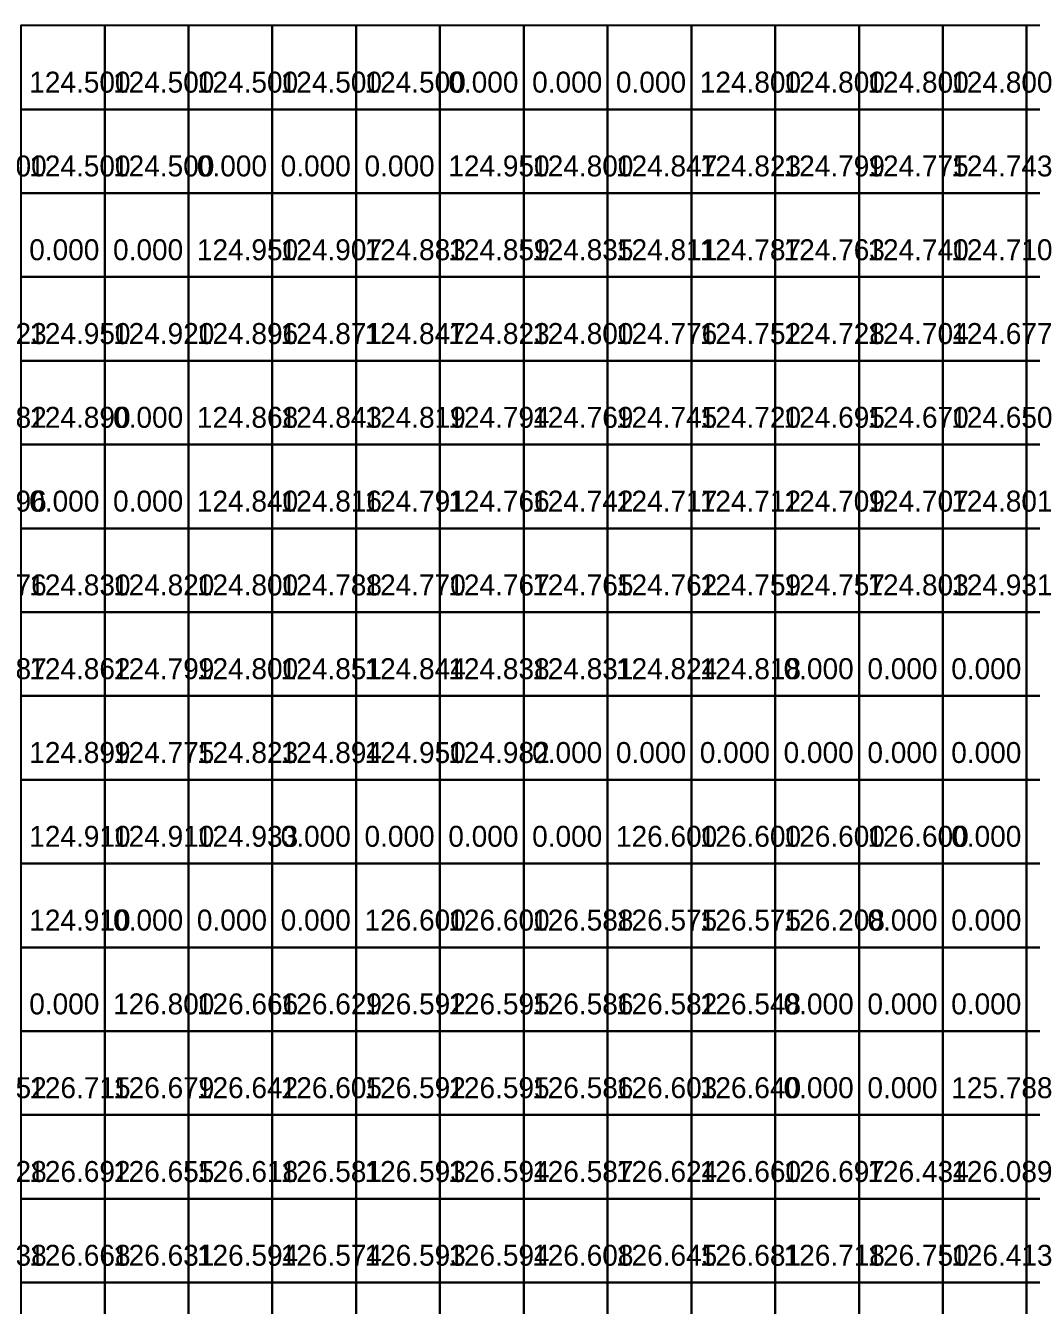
# Model space of a CAD drawing. Header units: metres. Extents: x 287857 to 287978, y 62957 to 63018.
# Drawn here: x 287898.98 to 287910.98, y 63002.56 to 63017.83 of the extents above; entities that cross this region are included whole.
import ezdxf

# ---------------------------------------------------------------- set-up
doc = ezdxf.new("R2010")
doc.units = ezdxf.units.M
for name, color, linetype, true_color in [('ARCH-BARRIER', 7, 'Continuous', 0xf87171), ('ARCH-INTERP', 7, 'Continuous', 0x64748b), ('ARCH-LEVEL-TXT', 7, 'Continuous', 0xa78bfa), ('ARCH-REAL', 7, 'Continuous', 0xa78bfa)]:
    doc.layers.add(name, color=color, linetype=linetype, true_color=true_color)

msp = doc.modelspace()

# ---------------------------------------------------------------- linework, layer by layer
at = {"layer": 'ARCH-BARRIER'}
for points in [[(287903.925, 63016.831, 0), (287904.925, 63016.831, 0), (287904.925, 63017.831, 0), (287903.925, 63017.831, 0), (287903.925, 63016.831, 0)], [(287904.925, 63016.831, 0), (287905.925, 63016.831, 0), (287905.925, 63017.831, 0), (287904.925, 63017.831, 0), (287904.925, 63016.831, 0)], [(287905.925, 63016.831, 0), (287906.925, 63016.831, 0), (287906.925, 63017.831, 0), (287905.925, 63017.831, 0), (287905.925, 63016.831, 0)], [(287910.925, 63016.831, 0), (287911.925, 63016.831, 0), (287911.925, 63017.831, 0), (287910.925, 63017.831, 0), (287910.925, 63016.831, 0)], [(287900.925, 63015.831, 0), (287901.925, 63015.831, 0), (287901.925, 63016.831, 0), (287900.925, 63016.831, 0), (287900.925, 63015.831, 0)], [(287901.925, 63015.831, 0), (287902.925, 63015.831, 0), (287902.925, 63016.831, 0), (287901.925, 63016.831, 0), (287901.925, 63015.831, 0)], [(287902.925, 63015.831, 0), (287903.925, 63015.831, 0), (287903.925, 63016.831, 0), (287902.925, 63016.831, 0), (287902.925, 63015.831, 0)], [(287898.925, 63014.831, 0), (287899.925, 63014.831, 0), (287899.925, 63015.831, 0), (287898.925, 63015.831, 0), (287898.925, 63014.831, 0)], [(287899.925, 63014.831, 0), (287900.925, 63014.831, 0), (287900.925, 63015.831, 0), (287899.925, 63015.831, 0), (287899.925, 63014.831, 0)], [(287899.925, 63012.831, 0), (287900.925, 63012.831, 0), (287900.925, 63013.831, 0), (287899.925, 63013.831, 0), (287899.925, 63012.831, 0)], [(287898.925, 63011.831, 0), (287899.925, 63011.831, 0), (287899.925, 63012.831, 0), (287898.925, 63012.831, 0), (287898.925, 63011.831, 0)], [(287899.925, 63011.831, 0), (287900.925, 63011.831, 0), (287900.925, 63012.831, 0), (287899.925, 63012.831, 0), (287899.925, 63011.831, 0)], [(287907.925, 63009.831, 0), (287908.925, 63009.831, 0), (287908.925, 63010.831, 0), (287907.925, 63010.831, 0), (287907.925, 63009.831, 0)], [(287908.925, 63009.831, 0), (287909.925, 63009.831, 0), (287909.925, 63010.831, 0), (287908.925, 63010.831, 0), (287908.925, 63009.831, 0)], [(287909.925, 63009.831, 0), (287910.925, 63009.831, 0), (287910.925, 63010.831, 0), (287909.925, 63010.831, 0), (287909.925, 63009.831, 0)], [(287910.925, 63009.831, 0), (287911.925, 63009.831, 0), (287911.925, 63010.831, 0), (287910.925, 63010.831, 0), (287910.925, 63009.831, 0)], [(287904.925, 63008.831, 0), (287905.925, 63008.831, 0), (287905.925, 63009.831, 0), (287904.925, 63009.831, 0), (287904.925, 63008.831, 0)], [(287905.925, 63008.831, 0), (287906.925, 63008.831, 0), (287906.925, 63009.831, 0), (287905.925, 63009.831, 0), (287905.925, 63008.831, 0)], [(287906.925, 63008.831, 0), (287907.925, 63008.831, 0), (287907.925, 63009.831, 0), (287906.925, 63009.831, 0), (287906.925, 63008.831, 0)], [(287907.925, 63008.831, 0), (287908.925, 63008.831, 0), (287908.925, 63009.831, 0), (287907.925, 63009.831, 0), (287907.925, 63008.831, 0)], [(287908.925, 63008.831, 0), (287909.925, 63008.831, 0), (287909.925, 63009.831, 0), (287908.925, 63009.831, 0), (287908.925, 63008.831, 0)], [(287909.925, 63008.831, 0), (287910.925, 63008.831, 0), (287910.925, 63009.831, 0), (287909.925, 63009.831, 0), (287909.925, 63008.831, 0)], [(287901.925, 63007.831, 0), (287902.925, 63007.831, 0), (287902.925, 63008.831, 0), (287901.925, 63008.831, 0), (287901.925, 63007.831, 0)], [(287902.925, 63007.831, 0), (287903.925, 63007.831, 0), (287903.925, 63008.831, 0), (287902.925, 63008.831, 0), (287902.925, 63007.831, 0)], [(287903.925, 63007.831, 0), (287904.925, 63007.831, 0), (287904.925, 63008.831, 0), (287903.925, 63008.831, 0), (287903.925, 63007.831, 0)], [(287904.925, 63007.831, 0), (287905.925, 63007.831, 0), (287905.925, 63008.831, 0), (287904.925, 63008.831, 0), (287904.925, 63007.831, 0)], [(287909.925, 63007.831, 0), (287910.925, 63007.831, 0), (287910.925, 63008.831, 0), (287909.925, 63008.831, 0), (287909.925, 63007.831, 0)], [(287899.925, 63006.831, 0), (287900.925, 63006.831, 0), (287900.925, 63007.831, 0), (287899.925, 63007.831, 0), (287899.925, 63006.831, 0)], [(287900.925, 63006.831, 0), (287901.925, 63006.831, 0), (287901.925, 63007.831, 0), (287900.925, 63007.831, 0), (287900.925, 63006.831, 0)], [(287901.925, 63006.831, 0), (287902.925, 63006.831, 0), (287902.925, 63007.831, 0), (287901.925, 63007.831, 0), (287901.925, 63006.831, 0)], [(287908.925, 63006.831, 0), (287909.925, 63006.831, 0), (287909.925, 63007.831, 0), (287908.925, 63007.831, 0), (287908.925, 63006.831, 0)], [(287909.925, 63006.831, 0), (287910.925, 63006.831, 0), (287910.925, 63007.831, 0), (287909.925, 63007.831, 0), (287909.925, 63006.831, 0)], [(287898.925, 63005.831, 0), (287899.925, 63005.831, 0), (287899.925, 63006.831, 0), (287898.925, 63006.831, 0), (287898.925, 63005.831, 0)], [(287907.925, 63005.831, 0), (287908.925, 63005.831, 0), (287908.925, 63006.831, 0), (287907.925, 63006.831, 0), (287907.925, 63005.831, 0)], [(287908.925, 63005.831, 0), (287909.925, 63005.831, 0), (287909.925, 63006.831, 0), (287908.925, 63006.831, 0), (287908.925, 63005.831, 0)], [(287909.925, 63005.831, 0), (287910.925, 63005.831, 0), (287910.925, 63006.831, 0), (287909.925, 63006.831, 0), (287909.925, 63005.831, 0)], [(287910.925, 63005.831, 0), (287911.925, 63005.831, 0), (287911.925, 63006.831, 0), (287910.925, 63006.831, 0), (287910.925, 63005.831, 0)], [(287907.925, 63004.831, 0), (287908.925, 63004.831, 0), (287908.925, 63005.831, 0), (287907.925, 63005.831, 0), (287907.925, 63004.831, 0)], [(287908.925, 63004.831, 0), (287909.925, 63004.831, 0), (287909.925, 63005.831, 0), (287908.925, 63005.831, 0), (287908.925, 63004.831, 0)], [(287910.925, 63004.831, 0), (287911.925, 63004.831, 0), (287911.925, 63005.831, 0), (287910.925, 63005.831, 0), (287910.925, 63004.831, 0)], [(287910.925, 63003.831, 0), (287911.925, 63003.831, 0), (287911.925, 63004.831, 0), (287910.925, 63004.831, 0), (287910.925, 63003.831, 0)]]:
    msp.add_polyline3d(points, dxfattribs=at)
at = {"layer": 'ARCH-INTERP'}
for points in [[(287899.925, 63016.831, 124.5), (287900.925, 63016.831, 124.5), (287900.925, 63017.831, 124.5), (287899.925, 63017.831, 124.5), (287899.925, 63016.831, 124.5)], [(287900.925, 63016.831, 124.5), (287901.925, 63016.831, 124.5), (287901.925, 63017.831, 124.5), (287900.925, 63017.831, 124.5), (287900.925, 63016.831, 124.5)], [(287901.925, 63016.831, 124.5), (287902.925, 63016.831, 124.5), (287902.925, 63017.831, 124.5), (287901.925, 63017.831, 124.5), (287901.925, 63016.831, 124.5)], [(287902.925, 63016.831, 124.5), (287903.925, 63016.831, 124.5), (287903.925, 63017.831, 124.5), (287902.925, 63017.831, 124.5), (287902.925, 63016.831, 124.5)], [(287906.925, 63016.831, 124.8), (287907.925, 63016.831, 124.8), (287907.925, 63017.831, 124.8), (287906.925, 63017.831, 124.8), (287906.925, 63016.831, 124.8)], [(287907.925, 63016.831, 124.8), (287908.925, 63016.831, 124.8), (287908.925, 63017.831, 124.8), (287907.925, 63017.831, 124.8), (287907.925, 63016.831, 124.8)], [(287898.925, 63015.831, 124.5), (287899.925, 63015.831, 124.5), (287899.925, 63016.831, 124.5), (287898.925, 63016.831, 124.5), (287898.925, 63015.831, 124.5)], [(287899.925, 63015.831, 124.5), (287900.925, 63015.831, 124.5), (287900.925, 63016.831, 124.5), (287899.925, 63016.831, 124.5), (287899.925, 63015.831, 124.5)], [(287903.925, 63015.831, 124.95), (287904.925, 63015.831, 124.95), (287904.925, 63016.831, 124.95), (287903.925, 63016.831, 124.95), (287903.925, 63015.831, 124.95)], [(287904.925, 63015.831, 124.8), (287905.925, 63015.831, 124.8), (287905.925, 63016.831, 124.8), (287904.925, 63016.831, 124.8), (287904.925, 63015.831, 124.8)], [(287905.925, 63015.831, 124.847), (287906.925, 63015.831, 124.847), (287906.925, 63016.831, 124.847), (287905.925, 63016.831, 124.847), (287905.925, 63015.831, 124.847)], [(287906.925, 63015.831, 124.823), (287907.925, 63015.831, 124.823), (287907.925, 63016.831, 124.823), (287906.925, 63016.831, 124.823), (287906.925, 63015.831, 124.823)], [(287907.925, 63015.831, 124.799), (287908.925, 63015.831, 124.799), (287908.925, 63016.831, 124.799), (287907.925, 63016.831, 124.799), (287907.925, 63015.831, 124.799)], [(287908.925, 63015.831, 124.775), (287909.925, 63015.831, 124.775), (287909.925, 63016.831, 124.775), (287908.925, 63016.831, 124.775), (287908.925, 63015.831, 124.775)], [(287909.925, 63015.831, 124.743), (287910.925, 63015.831, 124.743), (287910.925, 63016.831, 124.743), (287909.925, 63016.831, 124.743), (287909.925, 63015.831, 124.743)], [(287910.925, 63015.831, 124.675), (287911.925, 63015.831, 124.675), (287911.925, 63016.831, 124.675), (287910.925, 63016.831, 124.675), (287910.925, 63015.831, 124.675)], [(287900.925, 63014.831, 124.95), (287901.925, 63014.831, 124.95), (287901.925, 63015.831, 124.95), (287900.925, 63015.831, 124.95), (287900.925, 63014.831, 124.95)], [(287901.925, 63014.831, 124.907), (287902.925, 63014.831, 124.907), (287902.925, 63015.831, 124.907), (287901.925, 63015.831, 124.907), (287901.925, 63014.831, 124.907)], [(287902.925, 63014.831, 124.883), (287903.925, 63014.831, 124.883), (287903.925, 63015.831, 124.883), (287902.925, 63015.831, 124.883), (287902.925, 63014.831, 124.883)], [(287903.925, 63014.831, 124.859), (287904.925, 63014.831, 124.859), (287904.925, 63015.831, 124.859), (287903.925, 63015.831, 124.859), (287903.925, 63014.831, 124.859)], [(287904.925, 63014.831, 124.835), (287905.925, 63014.831, 124.835), (287905.925, 63015.831, 124.835), (287904.925, 63015.831, 124.835), (287904.925, 63014.831, 124.835)], [(287905.925, 63014.831, 124.811), (287906.925, 63014.831, 124.811), (287906.925, 63015.831, 124.811), (287905.925, 63015.831, 124.811), (287905.925, 63014.831, 124.811)], [(287906.925, 63014.831, 124.787), (287907.925, 63014.831, 124.787), (287907.925, 63015.831, 124.787), (287906.925, 63015.831, 124.787), (287906.925, 63014.831, 124.787)], [(287907.925, 63014.831, 124.763), (287908.925, 63014.831, 124.763), (287908.925, 63015.831, 124.763), (287907.925, 63015.831, 124.763), (287907.925, 63014.831, 124.763)], [(287908.925, 63014.831, 124.74), (287909.925, 63014.831, 124.74), (287909.925, 63015.831, 124.74), (287908.925, 63015.831, 124.74), (287908.925, 63014.831, 124.74)], [(287909.925, 63014.831, 124.71), (287910.925, 63014.831, 124.71), (287910.925, 63015.831, 124.71), (287909.925, 63015.831, 124.71), (287909.925, 63014.831, 124.71)], [(287910.925, 63014.831, 124.642), (287911.925, 63014.831, 124.642), (287911.925, 63015.831, 124.642), (287910.925, 63015.831, 124.642), (287910.925, 63014.831, 124.642)], [(287899.925, 63013.831, 124.92), (287900.925, 63013.831, 124.92), (287900.925, 63014.831, 124.92), (287899.925, 63014.831, 124.92), (287899.925, 63013.831, 124.92)], [(287900.925, 63013.831, 124.896), (287901.925, 63013.831, 124.896), (287901.925, 63014.831, 124.896), (287900.925, 63014.831, 124.896), (287900.925, 63013.831, 124.896)], [(287901.925, 63013.831, 124.871), (287902.925, 63013.831, 124.871), (287902.925, 63014.831, 124.871), (287901.925, 63014.831, 124.871), (287901.925, 63013.831, 124.871)], [(287902.925, 63013.831, 124.847), (287903.925, 63013.831, 124.847), (287903.925, 63014.831, 124.847), (287902.925, 63014.831, 124.847), (287902.925, 63013.831, 124.847)], [(287903.925, 63013.831, 124.823), (287904.925, 63013.831, 124.823), (287904.925, 63014.831, 124.823), (287903.925, 63014.831, 124.823), (287903.925, 63013.831, 124.823)], [(287904.925, 63013.831, 124.8), (287905.925, 63013.831, 124.8), (287905.925, 63014.831, 124.8), (287904.925, 63014.831, 124.8), (287904.925, 63013.831, 124.8)], [(287905.925, 63013.831, 124.776), (287906.925, 63013.831, 124.776), (287906.925, 63014.831, 124.776), (287905.925, 63014.831, 124.776), (287905.925, 63013.831, 124.776)], [(287906.925, 63013.831, 124.752), (287907.925, 63013.831, 124.752), (287907.925, 63014.831, 124.752), (287906.925, 63014.831, 124.752), (287906.925, 63013.831, 124.752)], [(287907.925, 63013.831, 124.728), (287908.925, 63013.831, 124.728), (287908.925, 63014.831, 124.728), (287907.925, 63014.831, 124.728), (287907.925, 63013.831, 124.728)], [(287908.925, 63013.831, 124.704), (287909.925, 63013.831, 124.704), (287909.925, 63014.831, 124.704), (287908.925, 63014.831, 124.704), (287908.925, 63013.831, 124.704)], [(287909.925, 63013.831, 124.677), (287910.925, 63013.831, 124.677), (287910.925, 63014.831, 124.677), (287909.925, 63014.831, 124.677), (287909.925, 63013.831, 124.677)], [(287910.925, 63013.831, 124.609), (287911.925, 63013.831, 124.609), (287911.925, 63014.831, 124.609), (287910.925, 63014.831, 124.609), (287910.925, 63013.831, 124.609)], [(287898.925, 63012.831, 124.89), (287899.925, 63012.831, 124.89), (287899.925, 63013.831, 124.89), (287898.925, 63013.831, 124.89), (287898.925, 63012.831, 124.89)], [(287900.925, 63012.831, 124.868), (287901.925, 63012.831, 124.868), (287901.925, 63013.831, 124.868), (287900.925, 63013.831, 124.868), (287900.925, 63012.831, 124.868)], [(287901.925, 63012.831, 124.843), (287902.925, 63012.831, 124.843), (287902.925, 63013.831, 124.843), (287901.925, 63013.831, 124.843), (287901.925, 63012.831, 124.843)], [(287902.925, 63012.831, 124.819), (287903.925, 63012.831, 124.819), (287903.925, 63013.831, 124.819), (287902.925, 63013.831, 124.819), (287902.925, 63012.831, 124.819)], [(287903.925, 63012.831, 124.794), (287904.925, 63012.831, 124.794), (287904.925, 63013.831, 124.794), (287903.925, 63013.831, 124.794), (287903.925, 63012.831, 124.794)], [(287904.925, 63012.831, 124.769), (287905.925, 63012.831, 124.769), (287905.925, 63013.831, 124.769), (287904.925, 63013.831, 124.769), (287904.925, 63012.831, 124.769)], [(287905.925, 63012.831, 124.745), (287906.925, 63012.831, 124.745), (287906.925, 63013.831, 124.745), (287905.925, 63013.831, 124.745), (287905.925, 63012.831, 124.745)], [(287906.925, 63012.831, 124.72), (287907.925, 63012.831, 124.72), (287907.925, 63013.831, 124.72), (287906.925, 63013.831, 124.72), (287906.925, 63012.831, 124.72)], [(287907.925, 63012.831, 124.695), (287908.925, 63012.831, 124.695), (287908.925, 63013.831, 124.695), (287907.925, 63013.831, 124.695), (287907.925, 63012.831, 124.695)], [(287908.925, 63012.831, 124.67), (287909.925, 63012.831, 124.67), (287909.925, 63013.831, 124.67), (287908.925, 63013.831, 124.67), (287908.925, 63012.831, 124.67)], [(287910.925, 63012.831, 124.659), (287911.925, 63012.831, 124.659), (287911.925, 63013.831, 124.659), (287910.925, 63013.831, 124.659), (287910.925, 63012.831, 124.659)], [(287900.925, 63011.831, 124.84), (287901.925, 63011.831, 124.84), (287901.925, 63012.831, 124.84), (287900.925, 63012.831, 124.84), (287900.925, 63011.831, 124.84)], [(287901.925, 63011.831, 124.816), (287902.925, 63011.831, 124.816), (287902.925, 63012.831, 124.816), (287901.925, 63012.831, 124.816), (287901.925, 63011.831, 124.816)], [(287902.925, 63011.831, 124.791), (287903.925, 63011.831, 124.791), (287903.925, 63012.831, 124.791), (287902.925, 63012.831, 124.791), (287902.925, 63011.831, 124.791)], [(287903.925, 63011.831, 124.766), (287904.925, 63011.831, 124.766), (287904.925, 63012.831, 124.766), (287903.925, 63012.831, 124.766), (287903.925, 63011.831, 124.766)], [(287904.925, 63011.831, 124.742), (287905.925, 63011.831, 124.742), (287905.925, 63012.831, 124.742), (287904.925, 63012.831, 124.742), (287904.925, 63011.831, 124.742)], [(287905.925, 63011.831, 124.717), (287906.925, 63011.831, 124.717), (287906.925, 63012.831, 124.717), (287905.925, 63012.831, 124.717), (287905.925, 63011.831, 124.717)], [(287906.925, 63011.831, 124.712), (287907.925, 63011.831, 124.712), (287907.925, 63012.831, 124.712), (287906.925, 63012.831, 124.712), (287906.925, 63011.831, 124.712)], [(287907.925, 63011.831, 124.709), (287908.925, 63011.831, 124.709), (287908.925, 63012.831, 124.709), (287907.925, 63012.831, 124.709), (287907.925, 63011.831, 124.709)], [(287908.925, 63011.831, 124.707), (287909.925, 63011.831, 124.707), (287909.925, 63012.831, 124.707), (287908.925, 63012.831, 124.707), (287908.925, 63011.831, 124.707)], [(287909.925, 63011.831, 124.801), (287910.925, 63011.831, 124.801), (287910.925, 63012.831, 124.801), (287909.925, 63012.831, 124.801), (287909.925, 63011.831, 124.801)], [(287910.925, 63011.831, 124.796), (287911.925, 63011.831, 124.796), (287911.925, 63012.831, 124.796), (287910.925, 63012.831, 124.796), (287910.925, 63011.831, 124.796)], [(287898.925, 63010.831, 124.83), (287899.925, 63010.831, 124.83), (287899.925, 63011.831, 124.83), (287898.925, 63011.831, 124.83), (287898.925, 63010.831, 124.83)], [(287899.925, 63010.831, 124.82), (287900.925, 63010.831, 124.82), (287900.925, 63011.831, 124.82), (287899.925, 63011.831, 124.82), (287899.925, 63010.831, 124.82)], [(287901.925, 63010.831, 124.788), (287902.925, 63010.831, 124.788), (287902.925, 63011.831, 124.788), (287901.925, 63011.831, 124.788), (287901.925, 63010.831, 124.788)], [(287902.925, 63010.831, 124.77), (287903.925, 63010.831, 124.77), (287903.925, 63011.831, 124.77), (287902.925, 63011.831, 124.77), (287902.925, 63010.831, 124.77)], [(287903.925, 63010.831, 124.767), (287904.925, 63010.831, 124.767), (287904.925, 63011.831, 124.767), (287903.925, 63011.831, 124.767), (287903.925, 63010.831, 124.767)], [(287904.925, 63010.831, 124.765), (287905.925, 63010.831, 124.765), (287905.925, 63011.831, 124.765), (287904.925, 63011.831, 124.765), (287904.925, 63010.831, 124.765)], [(287905.925, 63010.831, 124.762), (287906.925, 63010.831, 124.762), (287906.925, 63011.831, 124.762), (287905.925, 63011.831, 124.762), (287905.925, 63010.831, 124.762)], [(287906.925, 63010.831, 124.759), (287907.925, 63010.831, 124.759), (287907.925, 63011.831, 124.759), (287906.925, 63011.831, 124.759), (287906.925, 63010.831, 124.759)], [(287907.925, 63010.831, 124.757), (287908.925, 63010.831, 124.757), (287908.925, 63011.831, 124.757), (287907.925, 63011.831, 124.757), (287907.925, 63010.831, 124.757)], [(287908.925, 63010.831, 124.803), (287909.925, 63010.831, 124.803), (287909.925, 63011.831, 124.803), (287908.925, 63011.831, 124.803), (287908.925, 63010.831, 124.803)], [(287909.925, 63010.831, 124.931), (287910.925, 63010.831, 124.931), (287910.925, 63011.831, 124.931), (287909.925, 63011.831, 124.931), (287909.925, 63010.831, 124.931)], [(287910.925, 63010.831, 124.932), (287911.925, 63010.831, 124.932), (287911.925, 63011.831, 124.932), (287910.925, 63011.831, 124.932), (287910.925, 63010.831, 124.932)], [(287898.925, 63009.831, 124.862), (287899.925, 63009.831, 124.862), (287899.925, 63010.831, 124.862), (287898.925, 63010.831, 124.862), (287898.925, 63009.831, 124.862)], [(287899.925, 63009.831, 124.799), (287900.925, 63009.831, 124.799), (287900.925, 63010.831, 124.799), (287899.925, 63010.831, 124.799), (287899.925, 63009.831, 124.799)], [(287901.925, 63009.831, 124.851), (287902.925, 63009.831, 124.851), (287902.925, 63010.831, 124.851), (287901.925, 63010.831, 124.851), (287901.925, 63009.831, 124.851)], [(287902.925, 63009.831, 124.844), (287903.925, 63009.831, 124.844), (287903.925, 63010.831, 124.844), (287902.925, 63010.831, 124.844), (287902.925, 63009.831, 124.844)], [(287903.925, 63009.831, 124.838), (287904.925, 63009.831, 124.838), (287904.925, 63010.831, 124.838), (287903.925, 63010.831, 124.838), (287903.925, 63009.831, 124.838)], [(287904.925, 63009.831, 124.831), (287905.925, 63009.831, 124.831), (287905.925, 63010.831, 124.831), (287904.925, 63010.831, 124.831), (287904.925, 63009.831, 124.831)], [(287905.925, 63009.831, 124.824), (287906.925, 63009.831, 124.824), (287906.925, 63010.831, 124.824), (287905.925, 63010.831, 124.824), (287905.925, 63009.831, 124.824)], [(287906.925, 63009.831, 124.818), (287907.925, 63009.831, 124.818), (287907.925, 63010.831, 124.818), (287906.925, 63010.831, 124.818), (287906.925, 63009.831, 124.818)], [(287898.925, 63008.831, 124.899), (287899.925, 63008.831, 124.899), (287899.925, 63009.831, 124.899), (287898.925, 63009.831, 124.899), (287898.925, 63008.831, 124.899)], [(287900.925, 63008.831, 124.823), (287901.925, 63008.831, 124.823), (287901.925, 63009.831, 124.823), (287900.925, 63009.831, 124.823), (287900.925, 63008.831, 124.823)], [(287901.925, 63008.831, 124.894), (287902.925, 63008.831, 124.894), (287902.925, 63009.831, 124.894), (287901.925, 63009.831, 124.894), (287901.925, 63008.831, 124.894)], [(287903.925, 63008.831, 124.982), (287904.925, 63008.831, 124.982), (287904.925, 63009.831, 124.982), (287903.925, 63009.831, 124.982), (287903.925, 63008.831, 124.982)], [(287910.925, 63008.831, 125.162), (287911.925, 63008.831, 125.162), (287911.925, 63009.831, 125.162), (287910.925, 63009.831, 125.162), (287910.925, 63008.831, 125.162)], [(287900.925, 63007.831, 124.933), (287901.925, 63007.831, 124.933), (287901.925, 63008.831, 124.933), (287900.925, 63008.831, 124.933), (287900.925, 63007.831, 124.933)], [(287905.925, 63007.831, 126.6), (287906.925, 63007.831, 126.6), (287906.925, 63008.831, 126.6), (287905.925, 63008.831, 126.6), (287905.925, 63007.831, 126.6)], [(287907.925, 63007.831, 126.6), (287908.925, 63007.831, 126.6), (287908.925, 63008.831, 126.6), (287907.925, 63008.831, 126.6), (287907.925, 63007.831, 126.6)], [(287908.925, 63007.831, 126.6), (287909.925, 63007.831, 126.6), (287909.925, 63008.831, 126.6), (287908.925, 63008.831, 126.6), (287908.925, 63007.831, 126.6)], [(287910.925, 63007.831, 125.227), (287911.925, 63007.831, 125.227), (287911.925, 63008.831, 125.227), (287910.925, 63008.831, 125.227), (287910.925, 63007.831, 125.227)], [(287898.925, 63006.831, 124.91), (287899.925, 63006.831, 124.91), (287899.925, 63007.831, 124.91), (287898.925, 63007.831, 124.91), (287898.925, 63006.831, 124.91)], [(287904.925, 63006.831, 126.588), (287905.925, 63006.831, 126.588), (287905.925, 63007.831, 126.588), (287904.925, 63007.831, 126.588), (287904.925, 63006.831, 126.588)], [(287907.925, 63006.831, 126.208), (287908.925, 63006.831, 126.208), (287908.925, 63007.831, 126.208), (287907.925, 63007.831, 126.208), (287907.925, 63006.831, 126.208)], [(287910.925, 63006.831, 125.193), (287911.925, 63006.831, 125.193), (287911.925, 63007.831, 125.193), (287910.925, 63007.831, 125.193), (287910.925, 63006.831, 125.193)], [(287899.925, 63005.831, 126.8), (287900.925, 63005.831, 126.8), (287900.925, 63006.831, 126.8), (287899.925, 63006.831, 126.8), (287899.925, 63005.831, 126.8)], [(287900.925, 63005.831, 126.666), (287901.925, 63005.831, 126.666), (287901.925, 63006.831, 126.666), (287900.925, 63006.831, 126.666), (287900.925, 63005.831, 126.666)], [(287901.925, 63005.831, 126.629), (287902.925, 63005.831, 126.629), (287902.925, 63006.831, 126.629), (287901.925, 63006.831, 126.629), (287901.925, 63005.831, 126.629)], [(287902.925, 63005.831, 126.592), (287903.925, 63005.831, 126.592), (287903.925, 63006.831, 126.592), (287902.925, 63006.831, 126.592), (287902.925, 63005.831, 126.592)], [(287903.925, 63005.831, 126.595), (287904.925, 63005.831, 126.595), (287904.925, 63006.831, 126.595), (287903.925, 63006.831, 126.595), (287903.925, 63005.831, 126.595)], [(287904.925, 63005.831, 126.586), (287905.925, 63005.831, 126.586), (287905.925, 63006.831, 126.586), (287904.925, 63006.831, 126.586), (287904.925, 63005.831, 126.586)], [(287905.925, 63005.831, 126.582), (287906.925, 63005.831, 126.582), (287906.925, 63006.831, 126.582), (287905.925, 63006.831, 126.582), (287905.925, 63005.831, 126.582)], [(287906.925, 63005.831, 126.548), (287907.925, 63005.831, 126.548), (287907.925, 63006.831, 126.548), (287906.925, 63006.831, 126.548), (287906.925, 63005.831, 126.548)], [(287898.925, 63004.831, 126.715), (287899.925, 63004.831, 126.715), (287899.925, 63005.831, 126.715), (287898.925, 63005.831, 126.715), (287898.925, 63004.831, 126.715)], [(287899.925, 63004.831, 126.679), (287900.925, 63004.831, 126.679), (287900.925, 63005.831, 126.679), (287899.925, 63005.831, 126.679), (287899.925, 63004.831, 126.679)], [(287900.925, 63004.831, 126.642), (287901.925, 63004.831, 126.642), (287901.925, 63005.831, 126.642), (287900.925, 63005.831, 126.642), (287900.925, 63004.831, 126.642)], [(287901.925, 63004.831, 126.605), (287902.925, 63004.831, 126.605), (287902.925, 63005.831, 126.605), (287901.925, 63005.831, 126.605), (287901.925, 63004.831, 126.605)], [(287902.925, 63004.831, 126.592), (287903.925, 63004.831, 126.592), (287903.925, 63005.831, 126.592), (287902.925, 63005.831, 126.592), (287902.925, 63004.831, 126.592)], [(287903.925, 63004.831, 126.595), (287904.925, 63004.831, 126.595), (287904.925, 63005.831, 126.595), (287903.925, 63005.831, 126.595), (287903.925, 63004.831, 126.595)], [(287904.925, 63004.831, 126.586), (287905.925, 63004.831, 126.586), (287905.925, 63005.831, 126.586), (287904.925, 63005.831, 126.586), (287904.925, 63004.831, 126.586)], [(287905.925, 63004.831, 126.603), (287906.925, 63004.831, 126.603), (287906.925, 63005.831, 126.603), (287905.925, 63005.831, 126.603), (287905.925, 63004.831, 126.603)], [(287906.925, 63004.831, 126.64), (287907.925, 63004.831, 126.64), (287907.925, 63005.831, 126.64), (287906.925, 63005.831, 126.64), (287906.925, 63004.831, 126.64)], [(287909.925, 63004.831, 125.788), (287910.925, 63004.831, 125.788), (287910.925, 63005.831, 125.788), (287909.925, 63005.831, 125.788), (287909.925, 63004.831, 125.788)], [(287898.925, 63003.831, 126.692), (287899.925, 63003.831, 126.692), (287899.925, 63004.831, 126.692), (287898.925, 63004.831, 126.692), (287898.925, 63003.831, 126.692)], [(287899.925, 63003.831, 126.655), (287900.925, 63003.831, 126.655), (287900.925, 63004.831, 126.655), (287899.925, 63004.831, 126.655), (287899.925, 63003.831, 126.655)], [(287900.925, 63003.831, 126.618), (287901.925, 63003.831, 126.618), (287901.925, 63004.831, 126.618), (287900.925, 63004.831, 126.618), (287900.925, 63003.831, 126.618)], [(287901.925, 63003.831, 126.581), (287902.925, 63003.831, 126.581), (287902.925, 63004.831, 126.581), (287901.925, 63004.831, 126.581), (287901.925, 63003.831, 126.581)], [(287902.925, 63003.831, 126.593), (287903.925, 63003.831, 126.593), (287903.925, 63004.831, 126.593), (287902.925, 63004.831, 126.593), (287902.925, 63003.831, 126.593)], [(287903.925, 63003.831, 126.594), (287904.925, 63003.831, 126.594), (287904.925, 63004.831, 126.594), (287903.925, 63004.831, 126.594), (287903.925, 63003.831, 126.594)], [(287904.925, 63003.831, 126.587), (287905.925, 63003.831, 126.587), (287905.925, 63004.831, 126.587), (287904.925, 63004.831, 126.587), (287904.925, 63003.831, 126.587)], [(287905.925, 63003.831, 126.624), (287906.925, 63003.831, 126.624), (287906.925, 63004.831, 126.624), (287905.925, 63004.831, 126.624), (287905.925, 63003.831, 126.624)], [(287906.925, 63003.831, 126.66), (287907.925, 63003.831, 126.66), (287907.925, 63004.831, 126.66), (287906.925, 63004.831, 126.66), (287906.925, 63003.831, 126.66)], [(287907.925, 63003.831, 126.697), (287908.925, 63003.831, 126.697), (287908.925, 63004.831, 126.697), (287907.925, 63004.831, 126.697), (287907.925, 63003.831, 126.697)], [(287908.925, 63003.831, 126.434), (287909.925, 63003.831, 126.434), (287909.925, 63004.831, 126.434), (287908.925, 63004.831, 126.434), (287908.925, 63003.831, 126.434)], [(287909.925, 63003.831, 126.089), (287910.925, 63003.831, 126.089), (287910.925, 63004.831, 126.089), (287909.925, 63004.831, 126.089), (287909.925, 63003.831, 126.089)], [(287898.925, 63002.831, 126.668), (287899.925, 63002.831, 126.668), (287899.925, 63003.831, 126.668), (287898.925, 63003.831, 126.668), (287898.925, 63002.831, 126.668)], [(287899.925, 63002.831, 126.631), (287900.925, 63002.831, 126.631), (287900.925, 63003.831, 126.631), (287899.925, 63003.831, 126.631), (287899.925, 63002.831, 126.631)], [(287900.925, 63002.831, 126.594), (287901.925, 63002.831, 126.594), (287901.925, 63003.831, 126.594), (287900.925, 63003.831, 126.594), (287900.925, 63002.831, 126.594)], [(287901.925, 63002.831, 126.574), (287902.925, 63002.831, 126.574), (287902.925, 63003.831, 126.574), (287901.925, 63003.831, 126.574), (287901.925, 63002.831, 126.574)], [(287902.925, 63002.831, 126.593), (287903.925, 63002.831, 126.593), (287903.925, 63003.831, 126.593), (287902.925, 63003.831, 126.593), (287902.925, 63002.831, 126.593)], [(287903.925, 63002.831, 126.594), (287904.925, 63002.831, 126.594), (287904.925, 63003.831, 126.594), (287903.925, 63003.831, 126.594), (287903.925, 63002.831, 126.594)], [(287904.925, 63002.831, 126.608), (287905.925, 63002.831, 126.608), (287905.925, 63003.831, 126.608), (287904.925, 63003.831, 126.608), (287904.925, 63002.831, 126.608)], [(287905.925, 63002.831, 126.645), (287906.925, 63002.831, 126.645), (287906.925, 63003.831, 126.645), (287905.925, 63003.831, 126.645), (287905.925, 63002.831, 126.645)], [(287906.925, 63002.831, 126.681), (287907.925, 63002.831, 126.681), (287907.925, 63003.831, 126.681), (287906.925, 63003.831, 126.681), (287906.925, 63002.831, 126.681)], [(287907.925, 63002.831, 126.718), (287908.925, 63002.831, 126.718), (287908.925, 63003.831, 126.718), (287907.925, 63003.831, 126.718), (287907.925, 63002.831, 126.718)], [(287909.925, 63002.831, 126.413), (287910.925, 63002.831, 126.413), (287910.925, 63003.831, 126.413), (287909.925, 63003.831, 126.413), (287909.925, 63002.831, 126.413)], [(287910.925, 63002.831, 126.093), (287911.925, 63002.831, 126.093), (287911.925, 63003.831, 126.093), (287910.925, 63003.831, 126.093), (287910.925, 63002.831, 126.093)], [(287898.925, 63001.831, 126.675), (287899.925, 63001.831, 126.675), (287899.925, 63002.831, 126.675), (287898.925, 63002.831, 126.675), (287898.925, 63001.831, 126.675)], [(287899.925, 63001.831, 126.607), (287900.925, 63001.831, 126.607), (287900.925, 63002.831, 126.607), (287899.925, 63002.831, 126.607), (287899.925, 63001.831, 126.607)], [(287900.925, 63001.831, 126.57), (287901.925, 63001.831, 126.57), (287901.925, 63002.831, 126.57), (287900.925, 63002.831, 126.57), (287900.925, 63001.831, 126.57)], [(287901.925, 63001.831, 126.574), (287902.925, 63001.831, 126.574), (287902.925, 63002.831, 126.574), (287901.925, 63002.831, 126.574), (287901.925, 63001.831, 126.574)], [(287902.925, 63001.831, 126.594), (287903.925, 63001.831, 126.594), (287903.925, 63002.831, 126.594), (287902.925, 63002.831, 126.594), (287902.925, 63001.831, 126.594)], [(287903.925, 63001.831, 126.594), (287904.925, 63001.831, 126.594), (287904.925, 63002.831, 126.594), (287903.925, 63002.831, 126.594), (287903.925, 63001.831, 126.594)], [(287904.925, 63001.831, 126.629), (287905.925, 63001.831, 126.629), (287905.925, 63002.831, 126.629), (287904.925, 63002.831, 126.629), (287904.925, 63001.831, 126.629)], [(287905.925, 63001.831, 126.666), (287906.925, 63001.831, 126.666), (287906.925, 63002.831, 126.666), (287905.925, 63002.831, 126.666), (287905.925, 63001.831, 126.666)], [(287906.925, 63001.831, 126.7), (287907.925, 63001.831, 126.7), (287907.925, 63002.831, 126.7), (287906.925, 63002.831, 126.7), (287906.925, 63001.831, 126.7)], [(287907.925, 63001.831, 126.723), (287908.925, 63001.831, 126.723), (287908.925, 63002.831, 126.723), (287907.925, 63002.831, 126.723), (287907.925, 63001.831, 126.723)], [(287908.925, 63001.831, 126.739), (287909.925, 63001.831, 126.739), (287909.925, 63002.831, 126.739), (287908.925, 63002.831, 126.739), (287908.925, 63001.831, 126.739)], [(287909.925, 63001.831, 0), (287910.925, 63001.831, 0), (287910.925, 63002.831, 0), (287909.925, 63002.831, 0), (287909.925, 63001.831, 0)], [(287910.925, 63001.831, 0), (287911.925, 63001.831, 0), (287911.925, 63002.831, 0), (287910.925, 63002.831, 0), (287910.925, 63001.831, 0)]]:
    msp.add_polyline3d(points, dxfattribs=at)
at = {"layer": 'ARCH-REAL'}
for points in [[(287898.925, 63016.831, 124.5), (287899.925, 63016.831, 124.5), (287899.925, 63017.831, 124.5), (287898.925, 63017.831, 124.5), (287898.925, 63016.831, 124.5)], [(287908.925, 63016.831, 124.8), (287909.925, 63016.831, 124.8), (287909.925, 63017.831, 124.8), (287908.925, 63017.831, 124.8), (287908.925, 63016.831, 124.8)], [(287909.925, 63016.831, 124.8), (287910.925, 63016.831, 124.8), (287910.925, 63017.831, 124.8), (287909.925, 63017.831, 124.8), (287909.925, 63016.831, 124.8)], [(287898.925, 63013.831, 124.95), (287899.925, 63013.831, 124.95), (287899.925, 63014.831, 124.95), (287898.925, 63014.831, 124.95), (287898.925, 63013.831, 124.95)], [(287909.925, 63012.831, 124.65), (287910.925, 63012.831, 124.65), (287910.925, 63013.831, 124.65), (287909.925, 63013.831, 124.65), (287909.925, 63012.831, 124.65)], [(287900.925, 63010.831, 124.8), (287901.925, 63010.831, 124.8), (287901.925, 63011.831, 124.8), (287900.925, 63011.831, 124.8), (287900.925, 63010.831, 124.8)], [(287900.925, 63009.831, 124.8), (287901.925, 63009.831, 124.8), (287901.925, 63010.831, 124.8), (287900.925, 63010.831, 124.8), (287900.925, 63009.831, 124.8)], [(287899.925, 63008.831, 124.775), (287900.925, 63008.831, 124.775), (287900.925, 63009.831, 124.775), (287899.925, 63009.831, 124.775), (287899.925, 63008.831, 124.775)], [(287902.925, 63008.831, 124.95), (287903.925, 63008.831, 124.95), (287903.925, 63009.831, 124.95), (287902.925, 63009.831, 124.95), (287902.925, 63008.831, 124.95)], [(287898.925, 63007.831, 124.91), (287899.925, 63007.831, 124.91), (287899.925, 63008.831, 124.91), (287898.925, 63008.831, 124.91), (287898.925, 63007.831, 124.91)], [(287899.925, 63007.831, 124.91), (287900.925, 63007.831, 124.91), (287900.925, 63008.831, 124.91), (287899.925, 63008.831, 124.91), (287899.925, 63007.831, 124.91)], [(287906.925, 63007.831, 126.6), (287907.925, 63007.831, 126.6), (287907.925, 63008.831, 126.6), (287906.925, 63008.831, 126.6), (287906.925, 63007.831, 126.6)], [(287902.925, 63006.831, 126.6), (287903.925, 63006.831, 126.6), (287903.925, 63007.831, 126.6), (287902.925, 63007.831, 126.6), (287902.925, 63006.831, 126.6)], [(287903.925, 63006.831, 126.6), (287904.925, 63006.831, 126.6), (287904.925, 63007.831, 126.6), (287903.925, 63007.831, 126.6), (287903.925, 63006.831, 126.6)], [(287905.925, 63006.831, 126.575), (287906.925, 63006.831, 126.575), (287906.925, 63007.831, 126.575), (287905.925, 63007.831, 126.575), (287905.925, 63006.831, 126.575)], [(287906.925, 63006.831, 126.575), (287907.925, 63006.831, 126.575), (287907.925, 63007.831, 126.575), (287906.925, 63007.831, 126.575), (287906.925, 63006.831, 126.575)], [(287908.925, 63002.831, 126.75), (287909.925, 63002.831, 126.75), (287909.925, 63003.831, 126.75), (287908.925, 63003.831, 126.75), (287908.925, 63002.831, 126.75)]]:
    msp.add_polyline3d(points, dxfattribs=at)

# ---------------------------------------------------------------- texts
at = {"layer": 'ARCH-LEVEL-TXT'}
for s, p in [('124.500', (287899.025, 63017.031, 124.5)), ('124.500', (287900.025, 63017.031, 124.5)), ('124.500', (287901.025, 63017.031, 124.5)), ('124.500', (287902.025, 63017.031, 124.5)), ('124.500', (287903.025, 63017.031, 124.5)), ('0.000', (287904.025, 63017.031)), ('0.000', (287905.025, 63017.031)), ('0.000', (287906.025, 63017.031)), ('124.800', (287907.025, 63017.031, 124.8)), ('124.800', (287908.025, 63017.031, 124.8)), ('124.800', (287909.025, 63017.031, 124.8)), ('124.800', (287910.025, 63017.031, 124.8)), ('124.500', (287898.025, 63016.031, 124.5)), ('124.500', (287899.025, 63016.031, 124.5)), ('124.500', (287900.025, 63016.031, 124.5)), ('0.000', (287901.025, 63016.031)), ('0.000', (287902.025, 63016.031)), ('0.000', (287903.025, 63016.031)), ('124.950', (287904.025, 63016.031, 124.95)), ('124.800', (287905.025, 63016.031, 124.8)), ('124.847', (287906.025, 63016.031, 124.847)), ('124.823', (287907.025, 63016.031, 124.823)), ('124.799', (287908.025, 63016.031, 124.799)), ('124.775', (287909.025, 63016.031, 124.775)), ('124.743', (287910.025, 63016.031, 124.743)), ('0.000', (287899.025, 63015.031)), ('0.000', (287900.025, 63015.031)), ('124.950', (287901.025, 63015.031, 124.95)), ('124.907', (287902.025, 63015.031, 124.907)), ('124.883', (287903.025, 63015.031, 124.883)), ('124.859', (287904.025, 63015.031, 124.859)), ('124.835', (287905.025, 63015.031, 124.835)), ('124.811', (287906.025, 63015.031, 124.811)), ('124.787', (287907.025, 63015.031, 124.787)), ('124.763', (287908.025, 63015.031, 124.763)), ('124.740', (287909.025, 63015.031, 124.74)), ('124.710', (287910.025, 63015.031, 124.71)), ('124.923', (287898.025, 63014.031, 124.923)), ('124.950', (287899.025, 63014.031, 124.95)), ('124.920', (287900.025, 63014.031, 124.92)), ('124.896', (287901.025, 63014.031, 124.896)), ('124.871', (287902.025, 63014.031, 124.871)), ('124.847', (287903.025, 63014.031, 124.847)), ('124.823', (287904.025, 63014.031, 124.823)), ('124.800', (287905.025, 63014.031, 124.8)), ('124.776', (287906.025, 63014.031, 124.776)), ('124.752', (287907.025, 63014.031, 124.752)), ('124.728', (287908.025, 63014.031, 124.728)), ('124.704', (287909.025, 63014.031, 124.704)), ('124.677', (287910.025, 63014.031, 124.677)), ('124.882', (287898.025, 63013.031, 124.882)), ('124.890', (287899.025, 63013.031, 124.89)), ('0.000', (287900.025, 63013.031)), ('124.868', (287901.025, 63013.031, 124.868)), ('124.843', (287902.025, 63013.031, 124.843)), ('124.819', (287903.025, 63013.031, 124.819)), ('124.794', (287904.025, 63013.031, 124.794)), ('124.769', (287905.025, 63013.031, 124.769)), ('124.745', (287906.025, 63013.031, 124.745)), ('124.720', (287907.025, 63013.031, 124.72)), ('124.695', (287908.025, 63013.031, 124.695)), ('124.670', (287909.025, 63013.031, 124.67)), ('124.650', (287910.025, 63013.031, 124.65)), ('124.896', (287898.025, 63012.031, 124.896)), ('0.000', (287899.025, 63012.031)), ('0.000', (287900.025, 63012.031)), ('124.840', (287901.025, 63012.031, 124.84)), ('124.816', (287902.025, 63012.031, 124.816)), ('124.791', (287903.025, 63012.031, 124.791)), ('124.766', (287904.025, 63012.031, 124.766)), ('124.742', (287905.025, 63012.031, 124.742)), ('124.717', (287906.025, 63012.031, 124.717)), ('124.712', (287907.025, 63012.031, 124.712)), ('124.709', (287908.025, 63012.031, 124.709)), ('124.707', (287909.025, 63012.031, 124.707)), ('124.801', (287910.025, 63012.031, 124.801)), ('124.976', (287898.025, 63011.031, 124.976)), ('124.830', (287899.025, 63011.031, 124.83)), ('124.820', (287900.025, 63011.031, 124.82)), ('124.800', (287901.025, 63011.031, 124.8)), ('124.788', (287902.025, 63011.031, 124.788)), ('124.770', (287903.025, 63011.031, 124.77)), ('124.767', (287904.025, 63011.031, 124.767)), ('124.765', (287905.025, 63011.031, 124.765)), ('124.762', (287906.025, 63011.031, 124.762)), ('124.759', (287907.025, 63011.031, 124.759)), ('124.757', (287908.025, 63011.031, 124.757)), ('124.803', (287909.025, 63011.031, 124.803)), ('124.931', (287910.025, 63011.031, 124.931)), ('125.087', (287898.025, 63010.031, 125.087)), ('124.862', (287899.025, 63010.031, 124.862)), ('124.799', (287900.025, 63010.031, 124.799)), ('124.800', (287901.025, 63010.031, 124.8)), ('124.851', (287902.025, 63010.031, 124.851)), ('124.844', (287903.025, 63010.031, 124.844)), ('124.838', (287904.025, 63010.031, 124.838)), ('124.831', (287905.025, 63010.031, 124.831)), ('124.824', (287906.025, 63010.031, 124.824)), ('124.818', (287907.025, 63010.031, 124.818)), ('0.000', (287908.025, 63010.031)), ('0.000', (287909.025, 63010.031)), ('0.000', (287910.025, 63010.031)), ('124.899', (287899.025, 63009.031, 124.899)), ('124.775', (287900.025, 63009.031, 124.775)), ('124.823', (287901.025, 63009.031, 124.823)), ('124.894', (287902.025, 63009.031, 124.894)), ('124.950', (287903.025, 63009.031, 124.95)), ('124.982', (287904.025, 63009.031, 124.982)), ('0.000', (287905.025, 63009.031)), ('0.000', (287906.025, 63009.031)), ('0.000', (287907.025, 63009.031)), ('0.000', (287908.025, 63009.031)), ('0.000', (287909.025, 63009.031)), ('0.000', (287910.025, 63009.031)), ('124.910', (287899.025, 63008.031, 124.91)), ('124.910', (287900.025, 63008.031, 124.91)), ('124.933', (287901.025, 63008.031, 124.933)), ('0.000', (287902.025, 63008.031)), ('0.000', (287903.025, 63008.031)), ('0.000', (287904.025, 63008.031)), ('0.000', (287905.025, 63008.031)), ('126.600', (287906.025, 63008.031, 126.6)), ('126.600', (287907.025, 63008.031, 126.6)), ('126.600', (287908.025, 63008.031, 126.6)), ('126.600', (287909.025, 63008.031, 126.6)), ('0.000', (287910.025, 63008.031)), ('124.910', (287899.025, 63007.031, 124.91)), ('0.000', (287900.025, 63007.031)), ('0.000', (287901.025, 63007.031)), ('0.000', (287902.025, 63007.031)), ('126.600', (287903.025, 63007.031, 126.6)), ('126.600', (287904.025, 63007.031, 126.6)), ('126.588', (287905.025, 63007.031, 126.588)), ('126.575', (287906.025, 63007.031, 126.575)), ('126.575', (287907.025, 63007.031, 126.575)), ('126.208', (287908.025, 63007.031, 126.208)), ('0.000', (287909.025, 63007.031)), ('0.000', (287910.025, 63007.031)), ('0.000', (287899.025, 63006.031)), ('126.800', (287900.025, 63006.031, 126.8)), ('126.666', (287901.025, 63006.031, 126.666)), ('126.629', (287902.025, 63006.031, 126.629)), ('126.592', (287903.025, 63006.031, 126.592)), ('126.595', (287904.025, 63006.031, 126.595)), ('126.586', (287905.025, 63006.031, 126.586)), ('126.582', (287906.025, 63006.031, 126.582)), ('126.548', (287907.025, 63006.031, 126.548)), ('0.000', (287908.025, 63006.031)), ('0.000', (287909.025, 63006.031)), ('0.000', (287910.025, 63006.031)), ('126.752', (287898.025, 63005.031, 126.752)), ('126.715', (287899.025, 63005.031, 126.715)), ('126.679', (287900.025, 63005.031, 126.679)), ('126.642', (287901.025, 63005.031, 126.642)), ('126.605', (287902.025, 63005.031, 126.605)), ('126.592', (287903.025, 63005.031, 126.592)), ('126.595', (287904.025, 63005.031, 126.595)), ('126.586', (287905.025, 63005.031, 126.586)), ('126.603', (287906.025, 63005.031, 126.603)), ('126.640', (287907.025, 63005.031, 126.64)), ('0.000', (287908.025, 63005.031)), ('0.000', (287909.025, 63005.031)), ('125.788', (287910.025, 63005.031, 125.788)), ('126.728', (287898.025, 63004.031, 126.728)), ('126.692', (287899.025, 63004.031, 126.692)), ('126.655', (287900.025, 63004.031, 126.655)), ('126.618', (287901.025, 63004.031, 126.618)), ('126.581', (287902.025, 63004.031, 126.581)), ('126.593', (287903.025, 63004.031, 126.593)), ('126.594', (287904.025, 63004.031, 126.594)), ('126.587', (287905.025, 63004.031, 126.587)), ('126.624', (287906.025, 63004.031, 126.624)), ('126.660', (287907.025, 63004.031, 126.66)), ('126.697', (287908.025, 63004.031, 126.697)), ('126.434', (287909.025, 63004.031, 126.434)), ('126.089', (287910.025, 63004.031, 126.089)), ('126.738', (287898.025, 63003.031, 126.738)), ('126.668', (287899.025, 63003.031, 126.668)), ('126.631', (287900.025, 63003.031, 126.631)), ('126.594', (287901.025, 63003.031, 126.594)), ('126.574', (287902.025, 63003.031, 126.574)), ('126.593', (287903.025, 63003.031, 126.593)), ('126.594', (287904.025, 63003.031, 126.594)), ('126.608', (287905.025, 63003.031, 126.608)), ('126.645', (287906.025, 63003.031, 126.645)), ('126.681', (287907.025, 63003.031, 126.681)), ('126.718', (287908.025, 63003.031, 126.718)), ('126.750', (287909.025, 63003.031, 126.75)), ('126.413', (287910.025, 63003.031, 126.413))]:
    msp.add_text(s, height=0.25, dxfattribs=at).set_placement(p)

doc.saveas('drawing.dxf')
